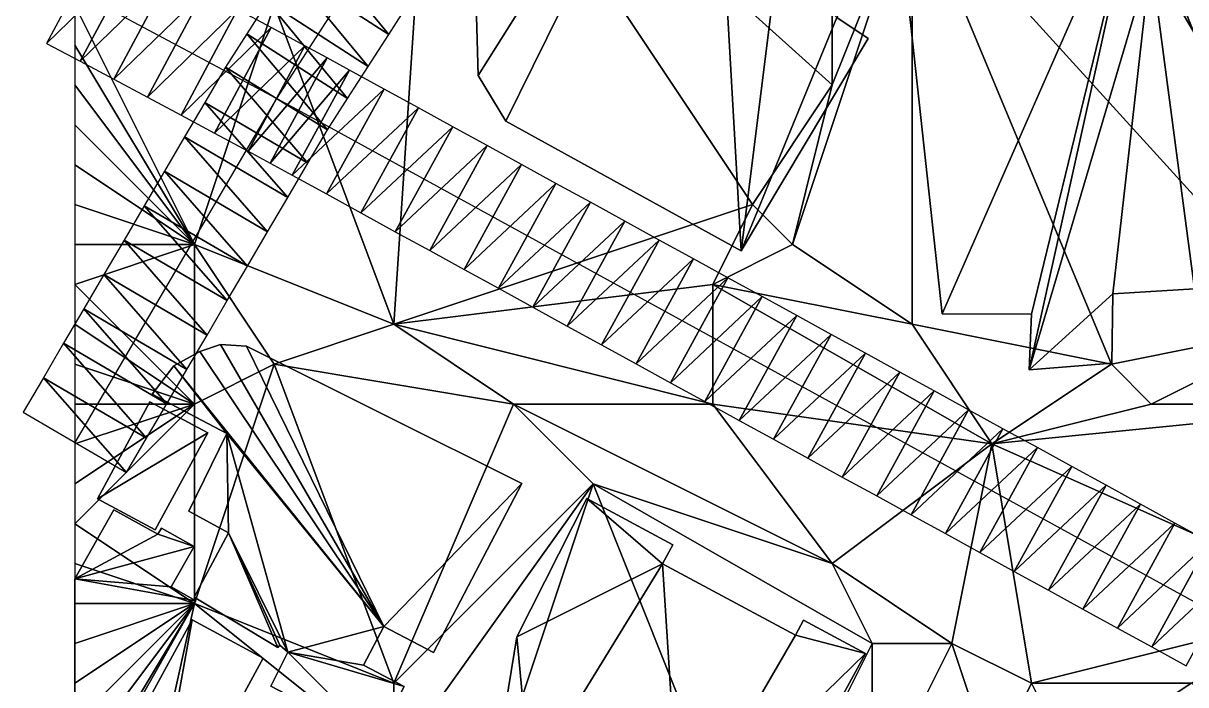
# Model space of a CAD drawing. Header units: metres. Extents: x -1103 to 901, y -902 to 905.
# Drawn here: x -1102.6 to -1044.3, y -4.1 to 29.1 of the extents above; entities that cross this region are included whole.
import ezdxf

# ---------------------------------------------------------------- set-up
doc = ezdxf.new("R2010")
doc.units = ezdxf.units.M
for name, color, linetype in [('OSM_BUILDING_FOOTPRINTS', 7, 'CONTINUOUS'), ('OSM_BUILDING_ROOFS', 1, 'CONTINUOUS'), ('OSM_BUILDING_WALLS', 8, 'CONTINUOUS'), ('OSM_ROAD_AXES', 2, 'CONTINUOUS'), ('OSM_ROAD_SURFACE', 9, 'CONTINUOUS'), ('OSM_TERRAIN', 3, 'CONTINUOUS')]:
    doc.layers.add(name, color=color, linetype=linetype)

msp = doc.modelspace()

# ---------------------------------------------------------------- linework, layer by layer
at = {"layer": 'OSM_BUILDING_FOOTPRINTS'}
for points in [[(-1062.485, 54.554, 16.02), (-1054.692, 49.733, 16.02), (-1057.355, 45.696, 16.02), (-1055.244, 44.513, 16.02), (-1052.348, 48.693, 16.02), (-1048.944, 46.515, 16.02), (-1048.579, 42.08, 16.02), (-1051.276, 37.822, 16.02), (-1054.039, 39.105, 16.02), (-1055.056, 37.369, 16.02), (-1059.798, 40.554, 16.02), (-1064.728, 32.381, 16.02), (-1061.368, 30.158, 16.02), (-1061.766, 29.373, 16.02), (-1060.196, 28.323, 16.02), (-1066.574, 17.684, 16.02), (-1078.379, 24.186, 16.02), (-1079.772, 26.464, 16.02), (-1079.905, 31.275, 16.02), (-1079.054, 33.199, 16.02), (-1077.009, 36.816, 16.02), (-1070.786, 46.802, 16.02), (-1068.133, 44.933, 16.02), (-1062.485, 54.554, 16.02)], [(-1058.814, 35.92, 17.05), (-1046.445, 37.38, 17.05), (-1046.014, 32.337, 17.05), (-1040.167, 32.946, 17.05), (-1039.846, 29.44, 17.05), (-1034.971, 29.318, 17.05), (-1034.319, 20.88, 17.05), (-1035.435, 17.607, 17.05), (-1037.292, 17.43, 17.05), (-1037.292, 15.019, 17.05), (-1038.232, 13.604, 17.05), (-1043.803, 13.017, 17.05), (-1043.836, 15.782, 17.05), (-1047.926, 15.528, 17.05), (-1047.97, 12.044, 17.05), (-1052.126, 11.712, 17.05), (-1052.005, 14.499, 17.05), (-1056.493, 14.521, 17.05), (-1058.814, 35.92, 17.05)], [(-1094.285, 4.634, 16.212), (-1092.373, 8.515, 16.212), (-1096.12, 10.495, 16.212), (-1095.037, 11.921, 16.212), (-1093.733, 12.64, 16.212), (-1092.694, 12.983, 16.212), (-1091.389, 12.906, 16.212), (-1077.572, 6.016, 16.212), (-1082.004, -2.455, 16.212), (-1084.503, -1.161, 16.212), (-1085.519, -3.097, 16.212), (-1083.474, -4.158, 16.212), (-1084.911, -6.89, 16.212), (-1090.173, -4.147, 16.212), (-1089.311, -2.444, 16.212), (-1089.72, -2.09, 16.212), (-1089.819, -2.212, 16.212), (-1094.02, 0.321, 16.212), (-1092.284, 3.55, 16.212), (-1094.285, 4.634, 16.212)], [(-1096.231, 10.108, 16.261), (-1093.335, 8.548, 16.261), (-1095.965, 3.694, 16.261), (-1098.861, 5.242, 16.261), (-1096.231, 10.108, 16.261)], [(-1078.821, -7.697, 17.163), (-1077.826, -1.67, 17.163), (-1074.322, 5.264, 17.163), (-1070, 2.942, 17.163), (-1070.52, 1.991, 17.163), (-1063.854, -1.592, 17.163), (-1063.445, -0.84, 17.163), (-1060.339, -2.51, 17.163), (-1066.275, -13.392, 17.163), (-1069.646, -11.578, 17.163), (-1071.171, -14.631, 17.163), (-1078.279, -10.76, 17.163), (-1077.163, -8.825, 17.163), (-1078.821, -7.697, 17.163)], [(-1093.931, 0.133, 16.839), (-1095.169, 0.829, 16.839), (-1094.02, 2.864, 16.839), (-1095.656, 3.782, 16.839), (-1095.833, 3.472, 16.839), (-1098.043, 4.7, 16.839), (-1100, 1.243, 16.839), (-1100, -10.578, 16.839)], [(-1099.966, -11.535, 16.873), (-1094.119, -0.819, 16.873), (-1090.549, -2.743, 16.873), (-1096.396, -13.459, 16.873), (-1099.966, -11.535, 16.873)]]:
    msp.add_polyline3d(points, close=True, dxfattribs=at)
at = {"layer": 'OSM_BUILDING_ROOFS'}
for points in [[(-1068.133, 44.933, 30.82), (-1079.905, 31.275, 30.82), (-1079.772, 26.464, 30.82)], [(-1068.133, 44.933, 30.82), (-1079.772, 26.464, 30.82), (-1078.379, 24.186, 30.82)], [(-1068.133, 44.933, 30.82), (-1078.379, 24.186, 30.82), (-1066.574, 17.684, 30.82)], [(-1068.133, 44.933, 30.82), (-1066.574, 17.684, 30.82), (-1064.728, 32.381, 30.82)], [(-1046.445, 37.38, 25.45), (-1058.814, 35.92, 25.45), (-1056.493, 14.521, 25.45)], [(-1046.445, 37.38, 25.45), (-1056.493, 14.521, 25.45), (-1052.005, 14.499, 25.45)], [(-1046.445, 37.38, 25.45), (-1052.005, 14.499, 25.45), (-1052.126, 11.712, 25.45)], [(-1046.014, 32.337, 25.45), (-1046.445, 37.38, 25.45), (-1052.126, 11.712, 25.45)], [(-1066.574, 17.684, 30.82), (-1061.766, 29.373, 30.82), (-1064.728, 32.381, 30.82)], [(-1046.014, 32.337, 25.45), (-1052.126, 11.712, 25.45), (-1047.926, 15.528, 25.45)], [(-1046.014, 32.337, 25.45), (-1047.926, 15.528, 25.45), (-1043.836, 15.782, 25.45)], [(-1046.014, 32.337, 25.45), (-1043.836, 15.782, 25.45), (-1037.292, 17.43, 25.45)], [(-1046.014, 32.337, 25.45), (-1037.292, 17.43, 25.45), (-1039.846, 29.44, 25.45)], [(-1066.574, 17.684, 30.82), (-1060.196, 28.323, 30.82), (-1061.766, 29.373, 30.82)], [(-1052.126, 11.712, 25.45), (-1047.97, 12.044, 25.45), (-1047.926, 15.528, 25.45)], [(-1084.503, -1.161, 59.812), (-1092.694, 12.983, 59.812), (-1093.733, 12.64, 59.812)], [(-1084.503, -1.161, 59.812), (-1091.389, 12.906, 59.812), (-1092.694, 12.983, 59.812)], [(-1084.503, -1.161, 59.812), (-1077.572, 6.016, 59.812), (-1091.389, 12.906, 59.812)], [(-1084.503, -1.161, 59.812), (-1093.733, 12.64, 59.812), (-1095.037, 11.921, 59.812)], [(-1095.037, 11.921, 59.812), (-1096.12, 10.495, 59.812), (-1092.373, 8.515, 59.812)], [(-1092.373, 8.515, 59.812), (-1084.503, -1.161, 59.812), (-1095.037, 11.921, 59.812)], [(-1093.335, 8.548, 26.261), (-1096.231, 10.108, 26.261), (-1098.861, 5.242, 26.261)], [(-1093.335, 8.548, 26.261), (-1098.861, 5.242, 26.261), (-1095.965, 3.694, 26.261)], [(-1092.373, 8.515, 59.812), (-1094.285, 4.634, 59.812), (-1092.284, 3.55, 59.812)], [(-1092.373, 8.515, 59.812), (-1092.284, 3.55, 59.812), (-1089.311, -2.444, 59.812)], [(-1092.373, 8.515, 59.812), (-1089.311, -2.444, 59.812), (-1084.503, -1.161, 59.812)], [(-1084.503, -1.161, 59.812), (-1082.004, -2.455, 59.812), (-1077.572, 6.016, 59.812)], [(-1070.52, 1.991, 41.563), (-1074.322, 5.264, 41.563), (-1077.826, -1.67, 41.563)], [(-1070.52, 1.991, 41.563), (-1070, 2.942, 41.563), (-1074.322, 5.264, 41.563)], [(-1095.833, 3.472, 40.83), (-1098.043, 4.7, 40.83), (-1100, 1.243, 40.83)], [(-1094.02, 2.864, 40.83), (-1095.656, 3.782, 40.83), (-1095.833, 3.472, 40.83)], [(-1092.284, 3.55, 59.812), (-1094.02, 0.321, 59.812), (-1089.819, -2.212, 59.812)], [(-1092.284, 3.55, 59.812), (-1089.819, -2.212, 59.812), (-1089.72, -2.09, 59.812)], [(-1092.284, 3.55, 59.812), (-1089.72, -2.09, 59.812), (-1089.311, -2.444, 59.812)], [(-1095.833, 3.472, 40.83), (-1100, 1.243, 40.83), (-1094.02, 2.864, 40.83)], [(-1100, 1.243, 40.83), (-1095.169, 0.829, 40.83), (-1094.02, 2.864, 40.83)], [(-1070.52, 1.991, 41.563), (-1077.826, -1.67, 41.563), (-1077.163, -8.825, 41.563)], [(-1070.52, 1.991, 41.563), (-1077.163, -8.825, 41.563), (-1069.646, -11.578, 41.563)], [(-1069.646, -11.578, 41.563), (-1063.854, -1.592, 41.563), (-1070.52, 1.991, 41.563)], [(-1100, 1.243, 40.83), (-1100, -10.578, 40.83), (-1093.931, 0.133, 40.83)], [(-1100, 1.243, 40.83), (-1093.931, 0.133, 40.83), (-1095.169, 0.829, 40.83)], [(-1094.119, -0.819, 41.273), (-1099.966, -11.535, 41.273), (-1096.396, -13.459, 41.273)], [(-1094.119, -0.819, 41.273), (-1096.396, -13.459, 41.273), (-1090.549, -2.743, 41.273)], [(-1089.311, -2.444, 59.812), (-1085.519, -3.097, 59.812), (-1084.503, -1.161, 59.812)], [(-1060.339, -2.51, 41.563), (-1063.445, -0.84, 41.563), (-1063.854, -1.592, 41.563)], [(-1077.826, -1.67, 41.563), (-1078.821, -7.697, 41.563), (-1077.163, -8.825, 41.563)], [(-1069.646, -11.578, 41.563), (-1060.339, -2.51, 41.563), (-1063.854, -1.592, 41.563)], [(-1089.311, -2.444, 59.812), (-1090.173, -4.147, 59.812), (-1084.911, -6.89, 59.812)], [(-1089.311, -2.444, 59.812), (-1084.911, -6.89, 59.812), (-1083.474, -4.158, 59.812)], [(-1089.311, -2.444, 59.812), (-1083.474, -4.158, 59.812), (-1085.519, -3.097, 59.812)], [(-1069.646, -11.578, 41.563), (-1066.275, -13.392, 41.563), (-1060.339, -2.51, 41.563)]]:
    msp.add_3dface(points, dxfattribs=at)
at = {"layer": 'OSM_BUILDING_WALLS'}
for points in [[(-1058.814, 35.92, 17.05), (-1056.493, 14.521, 17.05), (-1056.493, 14.521, 25.45)], [(-1058.814, 35.92, 17.05), (-1056.493, 14.521, 25.45), (-1058.814, 35.92, 25.45)], [(-1079.905, 31.275, 16.02), (-1079.772, 26.464, 16.02), (-1079.772, 26.464, 30.82)], [(-1079.905, 31.275, 16.02), (-1079.772, 26.464, 30.82), (-1079.905, 31.275, 30.82)], [(-1060.196, 28.323, 16.02), (-1061.766, 29.373, 16.02), (-1061.766, 29.373, 30.82)], [(-1060.196, 28.323, 16.02), (-1061.766, 29.373, 30.82), (-1060.196, 28.323, 30.82)], [(-1066.574, 17.684, 16.02), (-1060.196, 28.323, 16.02), (-1060.196, 28.323, 30.82)], [(-1066.574, 17.684, 16.02), (-1060.196, 28.323, 30.82), (-1066.574, 17.684, 30.82)], [(-1079.772, 26.464, 16.02), (-1078.379, 24.186, 16.02), (-1078.379, 24.186, 30.82)], [(-1079.772, 26.464, 16.02), (-1078.379, 24.186, 30.82), (-1079.772, 26.464, 30.82)], [(-1078.379, 24.186, 16.02), (-1066.574, 17.684, 16.02), (-1066.574, 17.684, 30.82)], [(-1078.379, 24.186, 16.02), (-1066.574, 17.684, 30.82), (-1078.379, 24.186, 30.82)], [(-1047.926, 15.528, 17.05), (-1043.836, 15.782, 17.05), (-1043.836, 15.782, 25.45)], [(-1047.926, 15.528, 17.05), (-1043.836, 15.782, 25.45), (-1047.926, 15.528, 25.45)], [(-1047.97, 12.044, 17.05), (-1047.926, 15.528, 17.05), (-1047.926, 15.528, 25.45)], [(-1047.97, 12.044, 17.05), (-1047.926, 15.528, 25.45), (-1047.97, 12.044, 25.45)], [(-1056.493, 14.521, 17.05), (-1052.005, 14.499, 17.05), (-1052.005, 14.499, 25.45)], [(-1056.493, 14.521, 17.05), (-1052.005, 14.499, 25.45), (-1056.493, 14.521, 25.45)], [(-1052.005, 14.499, 17.05), (-1052.126, 11.712, 17.05), (-1052.126, 11.712, 25.45)], [(-1052.005, 14.499, 17.05), (-1052.126, 11.712, 25.45), (-1052.005, 14.499, 25.45)], [(-1092.694, 12.983, 16.212), (-1093.733, 12.64, 16.212), (-1093.733, 12.64, 59.812)], [(-1092.694, 12.983, 16.212), (-1093.733, 12.64, 59.812), (-1092.694, 12.983, 59.812)], [(-1091.389, 12.906, 16.212), (-1092.694, 12.983, 16.212), (-1092.694, 12.983, 59.812)], [(-1091.389, 12.906, 16.212), (-1092.694, 12.983, 59.812), (-1091.389, 12.906, 59.812)], [(-1077.572, 6.016, 16.212), (-1091.389, 12.906, 16.212), (-1091.389, 12.906, 59.812)], [(-1077.572, 6.016, 16.212), (-1091.389, 12.906, 59.812), (-1077.572, 6.016, 59.812)], [(-1093.733, 12.64, 16.212), (-1095.037, 11.921, 16.212), (-1095.037, 11.921, 59.812)], [(-1093.733, 12.64, 16.212), (-1095.037, 11.921, 59.812), (-1093.733, 12.64, 59.812)], [(-1095.037, 11.921, 16.212), (-1096.12, 10.495, 16.212), (-1096.12, 10.495, 59.812)], [(-1095.037, 11.921, 16.212), (-1096.12, 10.495, 59.812), (-1095.037, 11.921, 59.812)], [(-1052.126, 11.712, 17.05), (-1047.97, 12.044, 17.05), (-1047.97, 12.044, 25.45)], [(-1052.126, 11.712, 17.05), (-1047.97, 12.044, 25.45), (-1052.126, 11.712, 25.45)], [(-1096.231, 10.108, 16.261), (-1098.861, 5.242, 16.261), (-1098.861, 5.242, 26.261)], [(-1096.231, 10.108, 16.261), (-1098.861, 5.242, 26.261), (-1096.231, 10.108, 26.261)], [(-1093.335, 8.548, 16.261), (-1096.231, 10.108, 16.261), (-1096.231, 10.108, 26.261)], [(-1093.335, 8.548, 16.261), (-1096.231, 10.108, 26.261), (-1093.335, 8.548, 26.261)], [(-1096.12, 10.495, 16.212), (-1092.373, 8.515, 16.212), (-1092.373, 8.515, 59.812)], [(-1096.12, 10.495, 16.212), (-1092.373, 8.515, 59.812), (-1096.12, 10.495, 59.812)], [(-1095.965, 3.694, 16.261), (-1093.335, 8.548, 16.261), (-1093.335, 8.548, 26.261)], [(-1095.965, 3.694, 16.261), (-1093.335, 8.548, 26.261), (-1095.965, 3.694, 26.261)], [(-1092.373, 8.515, 16.212), (-1094.285, 4.634, 16.212), (-1094.285, 4.634, 59.812)], [(-1092.373, 8.515, 16.212), (-1094.285, 4.634, 59.812), (-1092.373, 8.515, 59.812)], [(-1082.004, -2.455, 16.212), (-1077.572, 6.016, 16.212), (-1077.572, 6.016, 59.812)], [(-1082.004, -2.455, 16.212), (-1077.572, 6.016, 59.812), (-1082.004, -2.455, 59.812)], [(-1074.322, 5.264, 17.163), (-1077.826, -1.67, 17.163), (-1077.826, -1.67, 41.563)], [(-1074.322, 5.264, 17.163), (-1077.826, -1.67, 41.563), (-1074.322, 5.264, 41.563)], [(-1070, 2.942, 17.163), (-1074.322, 5.264, 17.163), (-1074.322, 5.264, 41.563)], [(-1070, 2.942, 17.163), (-1074.322, 5.264, 41.563), (-1070, 2.942, 41.563)], [(-1098.043, 4.7, 16.43), (-1100, 1.243, 16.43), (-1100, 1.243, 40.83)], [(-1098.043, 4.7, 16.43), (-1100, 1.243, 40.83), (-1098.043, 4.7, 40.83)], [(-1098.861, 5.242, 16.261), (-1095.965, 3.694, 16.261), (-1095.965, 3.694, 26.261)], [(-1098.861, 5.242, 16.261), (-1095.965, 3.694, 26.261), (-1098.861, 5.242, 26.261)], [(-1095.833, 3.472, 16.43), (-1098.043, 4.7, 16.43), (-1098.043, 4.7, 40.83)], [(-1095.833, 3.472, 16.43), (-1098.043, 4.7, 40.83), (-1095.833, 3.472, 40.83)], [(-1094.285, 4.634, 16.212), (-1092.284, 3.55, 16.212), (-1092.284, 3.55, 59.812)], [(-1094.285, 4.634, 16.212), (-1092.284, 3.55, 59.812), (-1094.285, 4.634, 59.812)], [(-1095.656, 3.782, 16.43), (-1095.833, 3.472, 16.43), (-1095.833, 3.472, 40.83)], [(-1095.656, 3.782, 16.43), (-1095.833, 3.472, 40.83), (-1095.656, 3.782, 40.83)], [(-1094.02, 2.864, 16.43), (-1095.656, 3.782, 16.43), (-1095.656, 3.782, 40.83)], [(-1094.02, 2.864, 16.43), (-1095.656, 3.782, 40.83), (-1094.02, 2.864, 40.83)], [(-1092.284, 3.55, 16.212), (-1094.02, 0.321, 16.212), (-1094.02, 0.321, 59.812)], [(-1092.284, 3.55, 16.212), (-1094.02, 0.321, 59.812), (-1092.284, 3.55, 59.812)], [(-1070.52, 1.991, 17.163), (-1070, 2.942, 17.163), (-1070, 2.942, 41.563)], [(-1070.52, 1.991, 17.163), (-1070, 2.942, 41.563), (-1070.52, 1.991, 41.563)], [(-1095.169, 0.829, 16.43), (-1094.02, 2.864, 16.43), (-1094.02, 2.864, 40.83)], [(-1095.169, 0.829, 16.43), (-1094.02, 2.864, 40.83), (-1095.169, 0.829, 40.83)], [(-1063.854, -1.592, 17.163), (-1070.52, 1.991, 17.163), (-1070.52, 1.991, 41.563)], [(-1063.854, -1.592, 17.163), (-1070.52, 1.991, 41.563), (-1063.854, -1.592, 41.563)], [(-1100, 1.243, 16.43), (-1100, -10.578, 16.43), (-1100, -10.578, 40.83)], [(-1100, 1.243, 16.43), (-1100, -10.578, 40.83), (-1100, 1.243, 40.83)], [(-1093.931, 0.133, 16.43), (-1095.169, 0.829, 16.43), (-1095.169, 0.829, 40.83)], [(-1093.931, 0.133, 16.43), (-1095.169, 0.829, 40.83), (-1093.931, 0.133, 40.83)], [(-1100, -10.578, 16.43), (-1093.931, 0.133, 16.43), (-1093.931, 0.133, 40.83)], [(-1100, -10.578, 16.43), (-1093.931, 0.133, 40.83), (-1100, -10.578, 40.83)], [(-1094.02, 0.321, 16.212), (-1089.819, -2.212, 16.212), (-1089.819, -2.212, 59.812)], [(-1094.02, 0.321, 16.212), (-1089.819, -2.212, 59.812), (-1094.02, 0.321, 59.812)], [(-1094.119, -0.819, 16.873), (-1099.966, -11.535, 16.873), (-1099.966, -11.535, 41.273)], [(-1094.119, -0.819, 16.873), (-1099.966, -11.535, 41.273), (-1094.119, -0.819, 41.273)], [(-1090.549, -2.743, 16.873), (-1094.119, -0.819, 16.873), (-1094.119, -0.819, 41.273)], [(-1090.549, -2.743, 16.873), (-1094.119, -0.819, 41.273), (-1090.549, -2.743, 41.273)], [(-1085.519, -3.097, 16.212), (-1084.503, -1.161, 16.212), (-1084.503, -1.161, 59.812)], [(-1085.519, -3.097, 16.212), (-1084.503, -1.161, 59.812), (-1085.519, -3.097, 59.812)], [(-1084.503, -1.161, 16.212), (-1082.004, -2.455, 16.212), (-1082.004, -2.455, 59.812)], [(-1084.503, -1.161, 16.212), (-1082.004, -2.455, 59.812), (-1084.503, -1.161, 59.812)], [(-1063.445, -0.84, 17.163), (-1063.854, -1.592, 17.163), (-1063.854, -1.592, 41.563)], [(-1063.445, -0.84, 17.163), (-1063.854, -1.592, 41.563), (-1063.445, -0.84, 41.563)], [(-1060.339, -2.51, 17.163), (-1063.445, -0.84, 17.163), (-1063.445, -0.84, 41.563)], [(-1060.339, -2.51, 17.163), (-1063.445, -0.84, 41.563), (-1060.339, -2.51, 41.563)], [(-1077.826, -1.67, 17.163), (-1078.821, -7.697, 17.163), (-1078.821, -7.697, 41.563)], [(-1077.826, -1.67, 17.163), (-1078.821, -7.697, 41.563), (-1077.826, -1.67, 41.563)], [(-1089.819, -2.212, 16.212), (-1089.72, -2.09, 16.212), (-1089.72, -2.09, 59.812)], [(-1089.819, -2.212, 16.212), (-1089.72, -2.09, 59.812), (-1089.819, -2.212, 59.812)], [(-1089.72, -2.09, 16.212), (-1089.311, -2.444, 16.212), (-1089.311, -2.444, 59.812)], [(-1089.72, -2.09, 16.212), (-1089.311, -2.444, 59.812), (-1089.72, -2.09, 59.812)], [(-1096.396, -13.459, 16.873), (-1090.549, -2.743, 16.873), (-1090.549, -2.743, 41.273)], [(-1096.396, -13.459, 16.873), (-1090.549, -2.743, 41.273), (-1096.396, -13.459, 41.273)], [(-1089.311, -2.444, 16.212), (-1090.173, -4.147, 16.212), (-1090.173, -4.147, 59.812)], [(-1089.311, -2.444, 16.212), (-1090.173, -4.147, 59.812), (-1089.311, -2.444, 59.812)], [(-1066.275, -13.392, 17.163), (-1060.339, -2.51, 17.163), (-1060.339, -2.51, 41.563)], [(-1066.275, -13.392, 17.163), (-1060.339, -2.51, 41.563), (-1066.275, -13.392, 41.563)], [(-1083.474, -4.158, 16.212), (-1085.519, -3.097, 16.212), (-1085.519, -3.097, 59.812)], [(-1083.474, -4.158, 16.212), (-1085.519, -3.097, 59.812), (-1083.474, -4.158, 59.812)]]:
    msp.add_3dface(points, dxfattribs=at)
at = {"layer": 'OSM_ROAD_AXES'}
for points in [[(-1014.745, 140.705, 18.026), (-1036.885, 108.335, 18.049), (-1052.493, 82.733, 18.002), (-1068.067, 59.166, 18.146), (-1089.886, 25.325, 18.015), (-1100, 8.078, 18.327)], [(-836.908, -123.458, 22.18), (-875.121, -90.956, 21.741), (-933.895, -60.247, 22.966), (-942.517, -55.513, 22.659), (-997.962, -25.091, 21.081), (-1087.653, 24.109, 18.022), (-1089.886, 25.325, 18.015), (-1100, 30.73, 18.096)]]:
    msp.add_polyline3d(points, dxfattribs=at)
at = {"layer": 'OSM_ROAD_SURFACE'}
for points in [[(-1096.9, 32.475, 18.147), (-1098.586, 33.376, 18.178), (-1101.414, 28.084, 18.107)], [(-1088.251, 33.397, 18.07), (-1089.29, 31.785, 18.068), (-1084.248, 28.534, 18.093)], [(-1088.251, 33.397, 18.07), (-1084.248, 28.534, 18.093), (-1083.209, 30.145, 18.099)], [(-1096.9, 32.475, 18.147), (-1101.414, 28.084, 18.107), (-1099.728, 27.184, 18.139)], [(-1095.215, 31.574, 18.117), (-1096.9, 32.475, 18.147), (-1099.728, 27.184, 18.139)], [(-1095.215, 31.574, 18.117), (-1099.728, 27.184, 18.139), (-1098.043, 26.283, 18.123)], [(-1093.529, 30.673, 18.087), (-1095.215, 31.574, 18.117), (-1098.043, 26.283, 18.123)], [(-1089.29, 31.785, 18.068), (-1090.33, 30.174, 18.061), (-1085.287, 26.922, 18.086)], [(-1089.29, 31.785, 18.068), (-1085.287, 26.922, 18.086), (-1084.248, 28.534, 18.093)], [(-1093.529, 30.673, 18.087), (-1098.043, 26.283, 18.123), (-1096.357, 25.382, 18.107)], [(-1091.843, 29.773, 18.071), (-1093.529, 30.673, 18.087), (-1096.357, 25.382, 18.107)], [(-1091.843, 29.773, 18.071), (-1096.357, 25.382, 18.107), (-1094.672, 24.481, 18.09)], [(-1090.158, 28.872, 18.057), (-1091.843, 29.773, 18.071), (-1094.672, 24.481, 18.09)], [(-1090.33, 30.174, 18.061), (-1091.369, 28.562, 18.065), (-1086.326, 25.311, 18.08)], [(-1090.33, 30.174, 18.061), (-1086.326, 25.311, 18.08), (-1085.287, 26.922, 18.086)], [(-1090.158, 28.872, 18.057), (-1094.672, 24.481, 18.09), (-1092.986, 23.58, 18.074)], [(-1088.464, 27.966, 18.065), (-1090.158, 28.872, 18.057), (-1092.986, 23.58, 18.074)], [(-1091.369, 28.562, 18.065), (-1092.442, 26.896, 18.073), (-1087.33, 23.754, 18.074)], [(-1091.369, 28.562, 18.065), (-1087.33, 23.754, 18.074), (-1086.326, 25.311, 18.08)], [(-1088.464, 27.966, 18.065), (-1092.986, 23.58, 18.074), (-1091.309, 22.684, 18.069)], [(-1087.335, 27.351, 18.073), (-1088.464, 27.966, 18.065), (-1091.309, 22.684, 18.069)], [(-1092.442, 26.896, 18.073), (-1093.485, 25.118, 18.08), (-1088.31, 22.083, 18.075)], [(-1092.442, 26.896, 18.073), (-1088.31, 22.083, 18.075), (-1087.33, 23.754, 18.074)], [(-1087.335, 27.351, 18.073), (-1091.309, 22.684, 18.069), (-1090.205, 22.082, 18.072)], [(-1086.213, 26.74, 18.08), (-1087.335, 27.351, 18.073), (-1090.205, 22.082, 18.072)], [(-1086.213, 26.74, 18.08), (-1090.205, 22.082, 18.072), (-1089.093, 21.477, 18.075)], [(-1084.486, 25.793, 18.092), (-1086.213, 26.74, 18.08), (-1089.093, 21.477, 18.075)], [(-1084.486, 25.793, 18.092), (-1089.093, 21.477, 18.075), (-1087.371, 20.532, 18.08)], [(-1082.761, 24.847, 18.101), (-1084.486, 25.793, 18.092), (-1087.371, 20.532, 18.08)], [(-1093.485, 25.118, 18.08), (-1094.497, 23.393, 18.087), (-1089.321, 20.358, 18.077)], [(-1093.485, 25.118, 18.08), (-1089.321, 20.358, 18.077), (-1088.31, 22.083, 18.075)], [(-1082.761, 24.847, 18.101), (-1087.371, 20.532, 18.08), (-1085.647, 19.586, 18.087)], [(-1081.036, 23.9, 18.102), (-1082.761, 24.847, 18.101), (-1085.647, 19.586, 18.087)], [(-1094.497, 23.393, 18.087), (-1095.508, 21.668, 18.094), (-1090.332, 18.633, 18.08)], [(-1094.497, 23.393, 18.087), (-1090.332, 18.633, 18.08), (-1089.321, 20.358, 18.077)], [(-1081.036, 23.9, 18.102), (-1085.647, 19.586, 18.087), (-1083.922, 18.64, 18.099)], [(-1079.311, 22.954, 18.103), (-1081.036, 23.9, 18.102), (-1083.922, 18.64, 18.099)], [(-1079.311, 22.954, 18.103), (-1083.922, 18.64, 18.099), (-1082.197, 17.694, 18.101)], [(-1077.586, 22.008, 18.105), (-1079.311, 22.954, 18.103), (-1082.197, 17.694, 18.101)], [(-1095.508, 21.668, 18.094), (-1096.52, 19.944, 18.082), (-1091.344, 16.909, 18.086)], [(-1095.508, 21.668, 18.094), (-1091.344, 16.909, 18.086), (-1090.332, 18.633, 18.08)], [(-1077.586, 22.008, 18.105), (-1082.197, 17.694, 18.101), (-1080.472, 16.748, 18.102)], [(-1075.862, 21.062, 18.106), (-1077.586, 22.008, 18.105), (-1080.472, 16.748, 18.102)], [(-1075.862, 21.062, 18.106), (-1080.472, 16.748, 18.102), (-1078.747, 15.801, 18.104)], [(-1074.137, 20.116, 18.107), (-1075.862, 21.062, 18.106), (-1078.747, 15.801, 18.104)], [(-1096.52, 19.944, 18.082), (-1097.531, 18.219, 18.098), (-1092.355, 15.184, 18.332)], [(-1096.52, 19.944, 18.082), (-1092.355, 15.184, 18.332), (-1091.344, 16.909, 18.086)], [(-1074.137, 20.116, 18.107), (-1078.747, 15.801, 18.104), (-1077.022, 14.855, 18.361)], [(-1072.412, 19.17, 18.108), (-1074.137, 20.116, 18.107), (-1077.022, 14.855, 18.361)], [(-1072.412, 19.17, 18.108), (-1077.022, 14.855, 18.361), (-1075.298, 13.909, 18.456)], [(-1070.687, 18.224, 18.147), (-1072.412, 19.17, 18.108), (-1075.298, 13.909, 18.456)], [(-1097.531, 18.219, 18.098), (-1098.542, 16.494, 18.156), (-1093.367, 13.459, 18.302)], [(-1097.531, 18.219, 18.098), (-1093.367, 13.459, 18.302), (-1092.355, 15.184, 18.332)], [(-1070.687, 18.224, 18.147), (-1075.298, 13.909, 18.456), (-1073.573, 12.963, 18.551)], [(-1068.962, 17.277, 18.416), (-1070.687, 18.224, 18.147), (-1073.573, 12.963, 18.551)], [(-1068.962, 17.277, 18.416), (-1073.573, 12.963, 18.551), (-1071.848, 12.017, 18.646)], [(-1067.237, 16.331, 18.655), (-1068.962, 17.277, 18.416), (-1071.848, 12.017, 18.646)], [(-1098.542, 16.494, 18.156), (-1099.554, 14.769, 18.237), (-1094.378, 11.734, 18.308)], [(-1098.542, 16.494, 18.156), (-1094.378, 11.734, 18.308), (-1093.367, 13.459, 18.302)], [(-1067.237, 16.331, 18.655), (-1071.848, 12.017, 18.646), (-1070.123, 11.071, 18.741)], [(-1065.513, 15.385, 18.846), (-1067.237, 16.331, 18.655), (-1070.123, 11.071, 18.741)], [(-1065.513, 15.385, 18.846), (-1070.123, 11.071, 18.741), (-1068.398, 10.125, 18.836)], [(-1063.788, 14.439, 18.996), (-1065.513, 15.385, 18.846), (-1068.398, 10.125, 18.836)], [(-1099.554, 14.769, 18.237), (-1100.565, 13.045, 18.244), (-1095.389, 10.01, 18.357)], [(-1099.554, 14.769, 18.237), (-1095.389, 10.01, 18.357), (-1094.378, 11.734, 18.308)], [(-1063.788, 14.439, 18.996), (-1068.398, 10.125, 18.836), (-1066.673, 9.178, 18.981)], [(-1062.063, 13.493, 19.145), (-1063.788, 14.439, 18.996), (-1066.673, 9.178, 18.981)], [(-1062.063, 13.493, 19.145), (-1066.673, 9.178, 18.981), (-1064.949, 8.232, 19.139)], [(-1060.338, 12.547, 19.295), (-1062.063, 13.493, 19.145), (-1064.949, 8.232, 19.139)], [(-1100.565, 13.045, 18.244), (-1101.577, 11.32, 18.268), (-1096.401, 8.285, 18.406)], [(-1100.565, 13.045, 18.244), (-1096.401, 8.285, 18.406), (-1095.389, 10.01, 18.357)], [(-1060.338, 12.547, 19.295), (-1064.949, 8.232, 19.139), (-1063.224, 7.286, 19.298)], [(-1058.613, 11.6, 19.444), (-1060.338, 12.547, 19.295), (-1063.224, 7.286, 19.298)], [(-1101.577, 11.32, 18.268), (-1102.588, 9.595, 18.295), (-1097.412, 6.56, 18.46)], [(-1101.577, 11.32, 18.268), (-1097.412, 6.56, 18.46), (-1096.401, 8.285, 18.406)], [(-1058.613, 11.6, 19.444), (-1063.224, 7.286, 19.298), (-1061.499, 6.34, 19.457)], [(-1056.888, 10.654, 19.594), (-1058.613, 11.6, 19.444), (-1061.499, 6.34, 19.457)], [(-1056.888, 10.654, 19.594), (-1061.499, 6.34, 19.457), (-1059.774, 5.394, 19.616)], [(-1055.164, 9.708, 19.743), (-1056.888, 10.654, 19.594), (-1059.774, 5.394, 19.616)], [(-1055.164, 9.708, 19.743), (-1059.774, 5.394, 19.616), (-1058.049, 4.448, 19.777)], [(-1053.439, 8.762, 19.824), (-1055.164, 9.708, 19.743), (-1058.049, 4.448, 19.777)], [(-1053.439, 8.762, 19.824), (-1058.049, 4.448, 19.777), (-1056.324, 3.501, 19.944)], [(-1051.714, 7.816, 20.01), (-1053.439, 8.762, 19.824), (-1056.324, 3.501, 19.944)], [(-1051.714, 7.816, 20.01), (-1056.324, 3.501, 19.944), (-1054.6, 2.555, 20.092)], [(-1049.989, 6.87, 20.102), (-1051.714, 7.816, 20.01), (-1054.6, 2.555, 20.092)], [(-1049.989, 6.87, 20.102), (-1054.6, 2.555, 20.092), (-1052.875, 1.609, 20.187)], [(-1048.264, 5.924, 20.193), (-1049.989, 6.87, 20.102), (-1052.875, 1.609, 20.187)], [(-1048.264, 5.924, 20.193), (-1052.875, 1.609, 20.187), (-1051.15, 0.663, 20.275)], [(-1046.54, 4.977, 20.285), (-1048.264, 5.924, 20.193), (-1051.15, 0.663, 20.275)], [(-1046.54, 4.977, 20.285), (-1051.15, 0.663, 20.275), (-1049.425, -0.283, 20.364)], [(-1044.815, 4.031, 20.377), (-1046.54, 4.977, 20.285), (-1049.425, -0.283, 20.364)], [(-1044.815, 4.031, 20.377), (-1049.425, -0.283, 20.364), (-1047.7, -1.229, 20.453)], [(-1043.09, 3.085, 20.467), (-1044.815, 4.031, 20.377), (-1047.7, -1.229, 20.453)], [(-1043.09, 3.085, 20.467), (-1047.7, -1.229, 20.453), (-1045.976, -2.175, 20.542)], [(-1041.365, 2.139, 20.556), (-1043.09, 3.085, 20.467), (-1045.976, -2.175, 20.542)], [(-1041.365, 2.139, 20.556), (-1045.976, -2.175, 20.542), (-1044.251, -3.122, 20.666)]]:
    msp.add_3dface(points, dxfattribs=at)
at = {"layer": 'OSM_TERRAIN'}
for points in [[(-1084, 14, 18.05), (-1082, 44, 18.051), (-1090, 30, 18.004)], [(-1084, 14, 18.05), (-1066, 20, 18.063), (-1082, 44, 18.051)], [(-1066, 20, 18.063), (-1062, 26, 18.063), (-1082, 44, 18.051)], [(-1062, 26, 18.063), (-1062, 36, 18.289), (-1082, 44, 18.051)], [(-1046, 34, 19.17), (-1030, 26, 19.515), (-1038, 38, 18.839)], [(-1058, 14, 19.201), (-1058, 36, 19.186), (-1064, 18, 18.375)], [(-1064, 18, 18.375), (-1058, 36, 19.186), (-1062, 26, 18.063)], [(-1062, 26, 18.063), (-1058, 36, 19.186), (-1062, 36, 18.289)], [(-1058, 14, 19.201), (-1048, 12, 19.193), (-1058, 36, 19.186)], [(-1048, 12, 19.193), (-1038, 14, 19.186), (-1058, 36, 19.186)], [(-1038, 14, 19.186), (-1046, 34, 19.17), (-1058, 36, 19.186)], [(-1038, 14, 19.186), (-1030, 26, 19.515), (-1046, 34, 19.17)], [(-1094, 18, 18.026), (-1100, 30, 18.096), (-1100, 28, 18.096)], [(-1094, 18, 18.026), (-1090, 30, 18.004), (-1100, 30, 18.096)], [(-1094, 18, 18.026), (-1084, 14, 18.05), (-1090, 30, 18.004)], [(-1100, 26, 18.074), (-1094, 18, 18.026), (-1100, 28, 18.096)], [(-1100, 24, 18.045), (-1094, 18, 18.026), (-1100, 26, 18.074)], [(-1064, 18, 18.375), (-1062, 26, 18.063), (-1066, 20, 18.063)], [(-1100, 22, 18.038), (-1094, 18, 18.026), (-1100, 24, 18.045)], [(-1100, 20, 18.035), (-1094, 18, 18.026), (-1100, 22, 18.038)], [(-1100, 18, 18.069), (-1094, 18, 18.026), (-1100, 20, 18.035)], [(-1068, 16, 18.648), (-1066, 20, 18.063), (-1084, 14, 18.05)], [(-1068, 16, 18.648), (-1064, 18, 18.375), (-1066, 20, 18.063)], [(-1094, 10, 18.32), (-1094, 18, 18.026), (-1100, 16, 18.132)], [(-1100, 16, 18.132), (-1094, 18, 18.026), (-1100, 18, 18.069)], [(-1094, 10, 18.32), (-1090, 12, 18.618), (-1094, 18, 18.026)], [(-1090, 12, 18.618), (-1084, 14, 18.05), (-1094, 18, 18.026)], [(-1068, 16, 18.648), (-1058, 14, 19.201), (-1064, 18, 18.375)], [(-1100, 14, 18.236), (-1094, 10, 18.32), (-1100, 16, 18.132)], [(-1084, 14, 18.05), (-1068, 10, 18.805), (-1068, 16, 18.648)], [(-1068, 10, 18.805), (-1054, 8, 19.891), (-1068, 16, 18.648)], [(-1054, 8, 19.891), (-1058, 14, 19.201), (-1068, 16, 18.648)], [(-1100, 12, 18.265), (-1094, 10, 18.32), (-1100, 14, 18.236)], [(-1090, 12, 18.618), (-1078, 10, 18.374), (-1084, 14, 18.05)], [(-1078, 10, 18.374), (-1068, 10, 18.805), (-1084, 14, 18.05)], [(-1054, 8, 19.891), (-1048, 12, 19.193), (-1058, 14, 19.201)], [(-1046, 10, 19.772), (-1038, 14, 19.186), (-1048, 12, 19.193)], [(-1046, 10, 19.772), (-1034, 10, 20.318), (-1038, 14, 19.186)], [(-1100, 12, 18.265), (-1100, 10, 18.265), (-1094, 10, 18.32)], [(-1094, 0, 18.873), (-1090, 12, 18.618), (-1094, 10, 18.32)], [(-1094, 0, 18.873), (-1084, -4, 18.618), (-1090, 12, 18.618)], [(-1084, -4, 18.618), (-1078, 10, 18.374), (-1090, 12, 18.618)], [(-1054, 8, 19.891), (-1046, 10, 19.772), (-1048, 12, 19.193)], [(-1094, 0, 18.873), (-1094, 10, 18.32), (-1100, 4, 18.476)], [(-1100, 4, 18.476), (-1094, 10, 18.32), (-1100, 6, 18.399)], [(-1100, 6, 18.399), (-1094, 10, 18.32), (-1100, 8, 18.329)], [(-1100, 8, 18.329), (-1094, 10, 18.32), (-1100, 10, 18.265)], [(-1084, -4, 18.618), (-1074, 6, 19.151), (-1078, 10, 18.374)], [(-1074, 6, 19.151), (-1062, 2, 19.526), (-1078, 10, 18.374)], [(-1062, 2, 19.526), (-1068, 10, 18.805), (-1078, 10, 18.374)], [(-1062, 2, 19.526), (-1054, 8, 19.891), (-1068, 10, 18.805)], [(-1036, 0, 20.756), (-1034, 10, 20.318), (-1054, 8, 19.891)], [(-1054, 8, 19.891), (-1034, 10, 20.318), (-1046, 10, 19.772)], [(-1056, -2, 20.136), (-1054, 8, 19.891), (-1062, 2, 19.526)], [(-1056, -2, 20.136), (-1052, -4, 20.349), (-1054, 8, 19.891)], [(-1052, -4, 20.349), (-1036, 0, 20.756), (-1054, 8, 19.891)], [(-1084, -24, 19.334), (-1066, -14, 19.364), (-1074, 6, 19.151)], [(-1084, -24, 19.334), (-1074, 6, 19.151), (-1084, -8, 18.965)], [(-1084, -8, 18.965), (-1074, 6, 19.151), (-1084, -4, 18.618)], [(-1074, 6, 19.151), (-1066, -14, 19.364), (-1060, -2, 19.362)], [(-1060, -2, 19.362), (-1062, 2, 19.526), (-1074, 6, 19.151)], [(-1100, 2, 18.614), (-1094, 0, 18.873), (-1100, 4, 18.476)], [(-1100, 0, 18.749), (-1094, 0, 18.873), (-1100, 2, 18.614)], [(-1060, -2, 19.362), (-1056, -2, 20.136), (-1062, 2, 19.526)], [(-1100, -10, 18.873), (-1094, 0, 18.873), (-1100, -8, 18.873)], [(-1100, -10, 18.873), (-1098, -18, 18.883), (-1094, 0, 18.873)], [(-1100, -8, 18.873), (-1094, 0, 18.873), (-1100, -6, 18.873)], [(-1100, -6, 18.873), (-1094, 0, 18.873), (-1100, -4, 18.873)], [(-1100, -4, 18.873), (-1094, 0, 18.873), (-1100, -2, 18.833)], [(-1100, -2, 18.833), (-1094, 0, 18.873), (-1100, 0, 18.749)], [(-1098, -18, 18.883), (-1084, -8, 18.965), (-1094, 0, 18.873)], [(-1084, -8, 18.965), (-1084, -4, 18.618), (-1094, 0, 18.873)], [(-1052, -4, 20.349), (-1044, -4, 20.684), (-1036, 0, 20.756)], [(-1066, -14, 19.364), (-1060, -10, 20.137), (-1060, -2, 19.362)], [(-1060, -10, 20.137), (-1054, -8, 20.163), (-1056, -2, 20.136)], [(-1060, -2, 19.362), (-1060, -10, 20.137), (-1056, -2, 20.136)], [(-1054, -8, 20.163), (-1052, -4, 20.349), (-1056, -2, 20.136)], [(-1054, -8, 20.163), (-1050, -8, 21.513), (-1052, -4, 20.349)], [(-1050, -8, 21.513), (-1044, -4, 20.684), (-1052, -4, 20.349)], [(-1050, -8, 21.513), (-1026, -14, 21.32), (-1044, -4, 20.684)]]:
    msp.add_3dface(points, dxfattribs=at)

doc.saveas('drawing.dxf')
